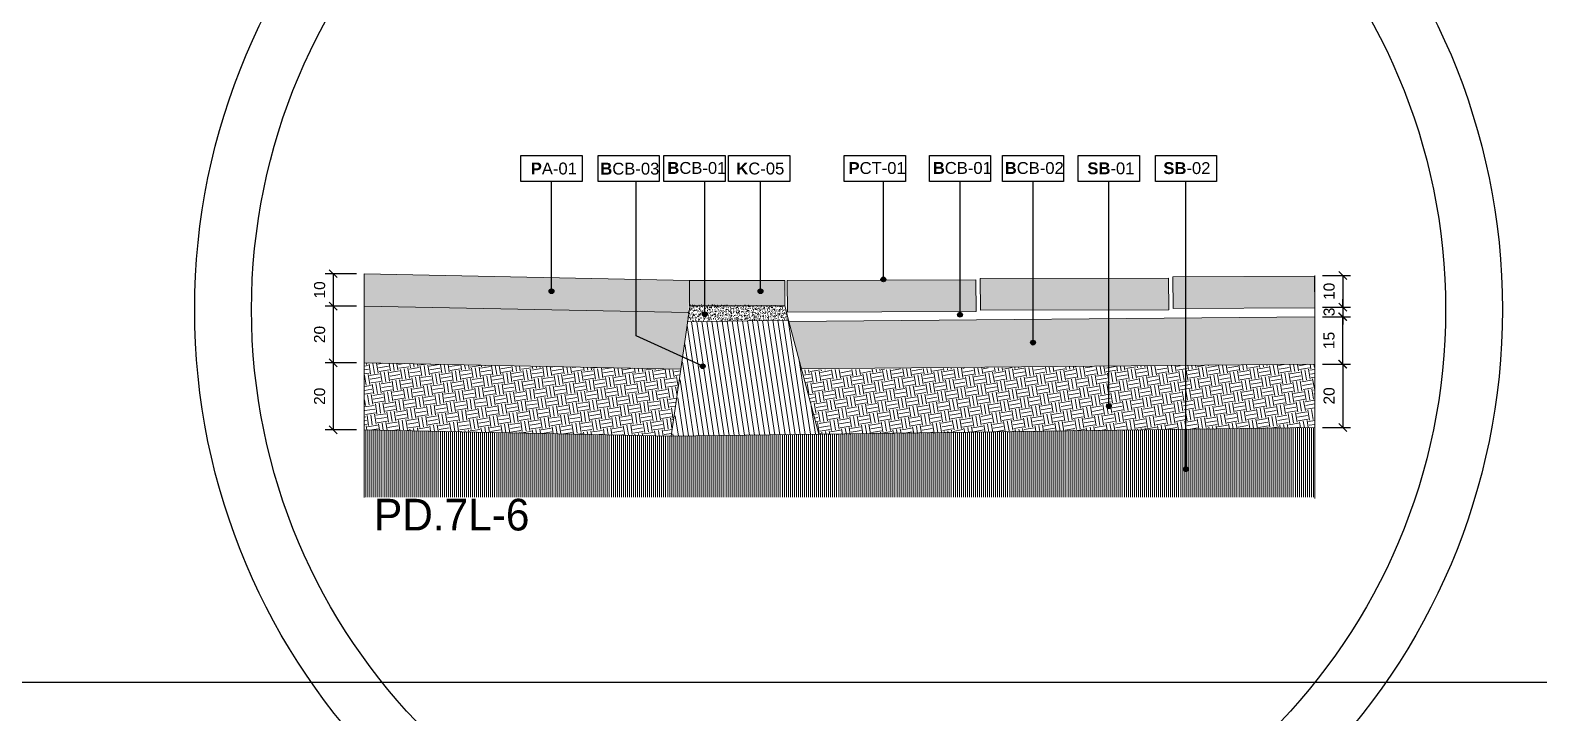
# Model space of a CAD drawing. Header units: metres. Extents: x -325 to 301, y -147 to 149.
# Drawn here: x 86.39 to 91.152, y 3.36 to 5.514 of the extents above; entities that cross this region are included whole.
import ezdxf

# ---------------------------------------------------------------- set-up
doc = ezdxf.new("R2010")
doc.units = ezdxf.units.M
doc.layers.get('Defpoints').update_dxf_attribs({"lineweight": 13})
doc.layers.add('-aux', color=50, linetype='Continuous', plot=False)
doc.layers.add('-AUX_MON', color=3, linetype='Continuous', plot=False)
doc.layers.add('0-TX-1_25', color=7, linetype='Continuous', true_color=0x3f4f7f)
doc.layers.add('03-TR-Paviment_07_Precast Concrete Blocks', color=7, linetype='Continuous', lineweight=5, true_color=0xe7ddd0)
doc.layers.add('3-TR tot_u', color=7, linetype='Continuous', lineweight=5, true_color=0x787878)
for name, color, linetype, lineweight in [('1-CM', 7, 'Continuous', 0), ('2-L-secció', 1, 'Continuous', 0), ('3-TR Formigó', 252, 'Continuous', 0), ('3-TR Seleccionat', 44, 'Continuous', 0), ('3-TR Tot-u', 37, 'Continuous', 0), ('3_TR_paviment gris', 252, 'Continuous', 5)]:
    doc.layers.add(name, color=color, linetype=linetype, lineweight=lineweight)
doc.layers.add('A-KEYPLAN_HATCH', color=7, linetype='Continuous')
doc.layers.add('A_TEXT_2', color=7, linetype='Continuous')
doc.styles.get("Standard").update_dxf_attribs({"font": 'arial.ttf'})
doc.styles.add('x-llegenda materials$0$ENGRAVERS', font='TT0586M.TTF')
doc.dimstyles.new('ISO-25', dxfattribs={"dimtxt": 0.1, "dimasz": 0.1, "dimexe": 0.1, "dimexo": 0.1, "dimgap": 0.1, "dimtad": 1, "dimdec": 0, "dimlfac": 100, "dimzin": 9, "dimtxsty": 'Standard', "dimblk": 'OBLIQUE', "dimcen": 0.1, "dimadec": 0, "dimazin": 0, "dimtfac": 1, "dimtdec": 0, "dimtmove": 0, "dimatfit": 3, "dimldrblk": 'OBLIQUE', "dimfxl": 1, "dimarcsym": 0})

# ---------------------------------------------------------------- blocks, each defined once
blk = doc.blocks.new('hatch keyplan 2')
at = {"layer": 'A-KEYPLAN_HATCH'}
blk.add_lwpolyline([(0, 0.00548), (0.01287, 0.00548), (0.01287, 0), (0, 0)], close=True, dxfattribs=at)
blk = doc.blocks.new('hatch keyplan')
at = {"layer": 'A-KEYPLAN_HATCH'}
blk.add_blockref('hatch keyplan 2', (1.43058, 0.85215), dxfattribs=at)
blk = doc.blocks.new('B-CB03')
at = {"layer": 'A-KEYPLAN_HATCH'}
blk.add_blockref('hatch keyplan', (-1.43058, -0.85215), dxfattribs=at)
at = {"layer": 'A_TEXT_2', "insert": (-0.0008, 0.00398), "char_height": 0.0025, "attachment_point": 1}
blk.add_mtext_dynamic_manual_height_columns('\\pi0.00128;{\\fArial|b1|i0|c0|p34;B}CB-03', width=0.0145619, gutter_width=0.015, heights=[0], dxfattribs=at)
blk = doc.blocks.new('K04')
at = {"layer": 'A-KEYPLAN_HATCH'}
blk.add_blockref('hatch keyplan', (-1.42958, -0.85215), dxfattribs=at)
at = {"layer": 'A_TEXT_2', "insert": (0.0002, 0.00402), "char_height": 0.0025, "attachment_point": 1}
blk.add_mtext_dynamic_manual_height_columns('\\pi0.00244;{\\fArial|b1|i0|c0|p34;K}C-05', width=0.0145619, gutter_width=0.015, heights=[0], dxfattribs=at)
blk = doc.blocks.new('B-CB01')
at = {"layer": 'A-KEYPLAN_HATCH'}
blk.add_blockref('hatch keyplan', (-1.43058, -0.85215), dxfattribs=at)
at = {"layer": 'A_TEXT_2', "insert": (-0.0008, 0.00411), "char_height": 0.0025, "attachment_point": 1}
blk.add_mtext_dynamic_manual_height_columns('\\pi0.00152;{\\fArial|b1|i0|c0|p34;B}CB-01', width=0.0145619, gutter_width=0.015, heights=[0], dxfattribs=at)
blk = doc.blocks.new('B-CB02')
at = {"layer": 'A-KEYPLAN_HATCH'}
blk.add_blockref('hatch keyplan', (-1.43058, -0.85215), dxfattribs=at)
at = {"layer": 'A_TEXT_2', "insert": (-0.0008, 0.00409), "char_height": 0.0025, "attachment_point": 1}
blk.add_mtext_dynamic_manual_height_columns('\\pi0.00129;{\\fArial|b1|i0|c0|p34;B}CB-02', width=0.0145619, gutter_width=0.015, heights=[0], dxfattribs=at)
blk = doc.blocks.new('SB-01')
at = {"layer": 'A-KEYPLAN_HATCH'}
blk.add_blockref('hatch keyplan', (-1.43058, -0.85215), dxfattribs=at)
at = {"layer": 'A_TEXT_2', "insert": (-0.0008, 0.00403), "char_height": 0.0025, "attachment_point": 1}
blk.add_mtext_dynamic_manual_height_columns('\\pi0.00271;{\\fArial|b1|i0|c0|p34;SB}-01', width=0.0145619, gutter_width=0.015, heights=[0], dxfattribs=at)
blk = doc.blocks.new('B-A01')
at = {"layer": 'A-KEYPLAN_HATCH'}
blk.add_blockref('hatch keyplan', (-1.43058, -0.85215), dxfattribs=at)
at = {"layer": 'A_TEXT_2', "insert": (-0.0008, 0.00399), "char_height": 0.0025, "attachment_point": 1}
blk.add_mtext_dynamic_manual_height_columns('\\pi0.00288;{\\fArial|b1|i0|c0|p34;P}A-01', width=0.0145619, gutter_width=0.015, heights=[0], dxfattribs=at)
blk = doc.blocks.new('SB-02')
at = {"layer": 'A-KEYPLAN_HATCH'}
blk.add_blockref('hatch keyplan', (-1.43058, -0.85215), dxfattribs=at)
at = {"layer": 'A_TEXT_2', "insert": (-0.0008, 0.00408), "char_height": 0.0025, "attachment_point": 1}
blk.add_mtext_dynamic_manual_height_columns('\\pi0.00249;{\\fArial|b1|i0|c0|p34;SB}-02', width=0.0145619, gutter_width=0.015, heights=[0], dxfattribs=at)
blk = doc.blocks.new('_Oblique')
at = {"color": 0, "lineweight": -2}
blk.add_line((-0.5, -0.5), (0.5, 0.5), dxfattribs=at)
blk = doc.blocks.new('*D1322')
at = {"layer": '0-TX-1_25', "color": 0, "lineweight": -2, "transparency": 16777216}
for p, q in [((90.47, 4.7396), (90.5584, 4.7396)), ((90.5334, 4.7396), (90.5334, 4.6398)), ((90.47, 4.6398), (90.5584, 4.6398))]:
    blk.add_line(p, q, dxfattribs=at)
at = {"layer": 'Defpoints', "color": 0, "transparency": 16777216}
for p in [(90.445, 4.7396, 0.0017), (90.445, 4.6398, 0.0017), (90.5334, 4.6398)]:
    blk.add_point(p, dxfattribs=at)
at = {"layer": '0-TX-1_25', "color": 0, "lineweight": -2, "transparency": 16777216, "xscale": 0.025, "yscale": 0.025, "zscale": 0.025}
for p, rotation in [((90.5334, 4.7396), 90), ((90.5334, 4.6398), 270)]:
    blk.add_blockref('_Oblique', p, dxfattribs=dict(at, rotation=rotation))
at = {"layer": '0-TX-1_25', "color": 0, "transparency": 16777216, "insert": (90.4905, 4.6897), "char_height": 0.035, "attachment_point": 5, "rotation": 90}
blk.add_mtext('10', dxfattribs=at)
blk = doc.blocks.new('*D1321')
at = {"layer": '0-TX-1_25', "color": 0, "lineweight": -2, "transparency": 16777216}
for p, q in [((90.47, 4.6398), (90.5584, 4.6398)), ((90.5334, 4.6398), (90.5334, 4.6648)), ((90.5334, 4.6398), (90.5334, 4.6098)), ((90.4703, 4.6098), (90.5584, 4.6098)), ((90.5334, 4.6098), (90.5334, 4.5848))]:
    blk.add_line(p, q, dxfattribs=at)
at = {"layer": 'Defpoints', "color": 0, "transparency": 16777216}
for p in [(90.445, 4.6398, 0.0017), (90.4453, 4.6098, 0.0017), (90.5334, 4.6098)]:
    blk.add_point(p, dxfattribs=at)
at = {"layer": '0-TX-1_25', "color": 0, "lineweight": -2, "transparency": 16777216, "xscale": 0.025, "yscale": 0.025, "zscale": 0.025}
for p, rotation in [((90.5334, 4.6398), 270), ((90.5334, 4.6098), 90)]:
    blk.add_blockref('_Oblique', p, dxfattribs=dict(at, rotation=rotation))
at = {"layer": '0-TX-1_25', "color": 0, "transparency": 16777216, "insert": (90.4905, 4.6248), "char_height": 0.035, "attachment_point": 5, "rotation": 90}
blk.add_mtext('3', dxfattribs=at)
blk = doc.blocks.new('*D1323')
at = {"layer": '0-TX-1_25', "color": 0, "lineweight": -2, "transparency": 16777216}
for p, q in [((22.8744, 4.6098), (22.7494, 4.6098)), ((22.7744, 4.6098), (22.7744, 3.6344)), ((22.7131, 3.6344), (22.7994, 3.6344))]:
    blk.add_line(p, q, dxfattribs=at)
at = {"layer": 'Defpoints', "color": 0, "transparency": 16777216}
for p in [(113.1665, 4.6098, 0.0017), (22.6881, 3.6344, 0.0017), (22.7744, 3.6344)]:
    blk.add_point(p, dxfattribs=at)
at = {"layer": '0-TX-1_25', "color": 0, "lineweight": -2, "transparency": 16777216, "xscale": 0.025, "yscale": 0.025, "zscale": 0.025}
for p, rotation in [((22.7744, 4.6098), 90), ((22.7744, 3.6344), 270)]:
    blk.add_blockref('_Oblique', p, dxfattribs=dict(at, rotation=rotation))
at = {"layer": '0-TX-1_25', "color": 0, "transparency": 16777216, "insert": (22.7315, 4.1221), "char_height": 0.035, "attachment_point": 5, "rotation": 90}
blk.add_mtext('98', dxfattribs=at)
blk = doc.blocks.new('*D1324')
at = {"layer": '0-TX-1_25', "color": 0, "lineweight": -2, "transparency": 16777216}
for p, q in [((90.4695, 4.4598), (90.5584, 4.4598)), ((90.5334, 4.4598), (90.5334, 4.26)), ((90.4699, 4.26), (90.5584, 4.26))]:
    blk.add_line(p, q, dxfattribs=at)
at = {"layer": 'Defpoints', "color": 0, "transparency": 16777216}
for p in [(90.4445, 4.4598, 0.0017), (90.4449, 4.26, 0.0017), (90.5334, 4.26)]:
    blk.add_point(p, dxfattribs=at)
at = {"layer": '0-TX-1_25', "color": 0, "lineweight": -2, "transparency": 16777216, "xscale": 0.025, "yscale": 0.025, "zscale": 0.025}
for p, rotation in [((90.5334, 4.4598), 90), ((90.5334, 4.26), 270)]:
    blk.add_blockref('_Oblique', p, dxfattribs=dict(at, rotation=rotation))
at = {"layer": '0-TX-1_25', "color": 0, "transparency": 16777216, "insert": (90.4905, 4.3599), "char_height": 0.035, "attachment_point": 5, "rotation": 90}
blk.add_mtext('20', dxfattribs=at)
blk = doc.blocks.new('POINT')
at = {"layer": '0-TX-1_25'}
h = blk.add_hatch(dxfattribs=at)
h.set_pattern_fill('ANGLE', color=256)
h.set_pattern_definition([(0, (-83.747, -12.726), (0, 6.985), [5.08, -1.905]), (90, (-83.747, -12.726), (-6.985, 4e-16), [5.08, -1.905])])
edge = h.paths.add_edge_path()
edge.add_arc((0, 0), 0.0075, 0, 360)
h = blk.add_hatch(color=256, dxfattribs=at)
h.dxf.hatch_style = 1
edge = h.paths.add_edge_path()
edge.add_arc((0, 0), 0.0075, 0, 360)
blk.add_circle((0, 0), 0.0075, dxfattribs=at)
blk = doc.blocks.new('*D1325')
at = {"layer": '0-TX-1_25', "color": 0, "lineweight": -2, "transparency": 16777216}
for p, q in [((90.469, 4.6098), (90.558, 4.6098)), ((90.533, 4.6098), (90.533, 4.4598)), ((90.4704, 4.4598), (90.558, 4.4598))]:
    blk.add_line(p, q, dxfattribs=at)
at = {"layer": 'Defpoints', "color": 0, "transparency": 16777216}
for p in [(90.444, 4.6098, 0.0017), (90.4454, 4.4598, 0.0017), (90.533, 4.4598)]:
    blk.add_point(p, dxfattribs=at)
at = {"layer": '0-TX-1_25', "color": 0, "lineweight": -2, "transparency": 16777216, "xscale": 0.025, "yscale": 0.025, "zscale": 0.025}
for p, rotation in [((90.533, 4.6098), 90), ((90.533, 4.4598), 270)]:
    blk.add_blockref('_Oblique', p, dxfattribs=dict(at, rotation=rotation))
at = {"layer": '0-TX-1_25', "color": 0, "transparency": 16777216, "insert": (90.4901, 4.5348), "char_height": 0.035, "attachment_point": 5, "rotation": 90}
blk.add_mtext('15', dxfattribs=at)
blk = doc.blocks.new('PCB01')
at = {"layer": 'A-KEYPLAN_HATCH'}
blk.add_lwpolyline([(0.001, 0.00548), (0.01387, 0.00548), (0.01387, 0), (0.001, 0)], close=True, dxfattribs=at)
at = {"layer": 'A_TEXT_2', "insert": (0.0002, 0.00409), "char_height": 0.0025, "attachment_point": 1}
blk.add_mtext_dynamic_manual_height_columns('\\pi0.00171;{\\fArial|b1|i0|c0|p34;P}CT-01', width=0.0145619, gutter_width=0.015, heights=[0], dxfattribs=at)
blk = doc.blocks.new('*D1345')
at = {"layer": '0-TX-1_25', "color": 0, "lineweight": -2, "transparency": 16777216}
for p, q in [((87.42, 4.7454), (87.3219, 4.7454)), ((87.3469, 4.7454), (87.3469, 4.6431)), ((87.42, 4.6431), (87.3219, 4.6431))]:
    blk.add_line(p, q, dxfattribs=at)
at = {"layer": 'Defpoints', "color": 0, "transparency": 16777216}
for p in [(87.445, 4.7454, 0.0035), (87.3469, 4.6431), (87.445, 4.6431, 0)]:
    blk.add_point(p, dxfattribs=at)
at = {"layer": '0-TX-1_25', "color": 0, "lineweight": -2, "transparency": 16777216, "xscale": 0.025, "yscale": 0.025, "zscale": 0.025}
for p, rotation in [((87.3469, 4.7454), 90), ((87.3469, 4.6431), 270)]:
    blk.add_blockref('_Oblique', p, dxfattribs=dict(at, rotation=rotation))
at = {"layer": '0-TX-1_25', "color": 0, "transparency": 16777216, "insert": (87.304, 4.6943), "char_height": 0.035, "attachment_point": 5, "rotation": 90}
blk.add_mtext('10', dxfattribs=at)
blk = doc.blocks.new('*D1346')
at = {"layer": '0-TX-1_25', "color": 0, "lineweight": -2, "transparency": 16777216}
for p, q in [((87.42, 4.6431), (87.3219, 4.6431)), ((87.3469, 4.6431), (87.3469, 4.4641)), ((87.42, 4.4641), (87.3219, 4.4641))]:
    blk.add_line(p, q, dxfattribs=at)
at = {"layer": 'Defpoints', "color": 0, "transparency": 16777216}
for p in [(87.445, 4.6431, 0), (87.3469, 4.4641), (87.445, 4.4641, 0)]:
    blk.add_point(p, dxfattribs=at)
at = {"layer": '0-TX-1_25', "color": 0, "lineweight": -2, "transparency": 16777216, "xscale": 0.025, "yscale": 0.025, "zscale": 0.025}
for p, rotation in [((87.3469, 4.6431), 90), ((87.3469, 4.4641), 270)]:
    blk.add_blockref('_Oblique', p, dxfattribs=dict(at, rotation=rotation))
at = {"layer": '0-TX-1_25', "color": 0, "transparency": 16777216, "insert": (87.304, 4.5536), "char_height": 0.035, "attachment_point": 5, "rotation": 90}
blk.add_mtext('20', dxfattribs=at)
blk = doc.blocks.new('*D1347')
at = {"layer": '0-TX-1_25', "color": 0, "lineweight": -2, "transparency": 16777216}
for p, q in [((87.42, 4.4641), (87.3219, 4.4641)), ((87.3469, 4.4641), (87.3469, 4.2529)), ((87.42, 4.2529), (87.3219, 4.2529))]:
    blk.add_line(p, q, dxfattribs=at)
at = {"layer": 'Defpoints', "color": 0, "transparency": 16777216}
for p in [(87.445, 4.4641, 0), (87.3469, 4.2529), (87.445, 4.2529, 0.0017)]:
    blk.add_point(p, dxfattribs=at)
at = {"layer": '0-TX-1_25', "color": 0, "lineweight": -2, "transparency": 16777216, "xscale": 0.025, "yscale": 0.025, "zscale": 0.025}
for p, rotation in [((87.3469, 4.4641), 90), ((87.3469, 4.2529), 270)]:
    blk.add_blockref('_Oblique', p, dxfattribs=dict(at, rotation=rotation))
at = {"layer": '0-TX-1_25', "color": 0, "transparency": 16777216, "insert": (87.304, 4.3585), "char_height": 0.035, "attachment_point": 5, "rotation": 90}
blk.add_mtext('20', dxfattribs=at)
blk = doc.blocks.new('*D1879')
at = {"layer": '0-TX-1_25', "color": 0, "lineweight": -2, "transparency": 16777216}
for p, q in [((87.5171, 51.8946), (87.5171, 52.0196)), ((87.7984, 51.9196), (87.7984, 52.0196)), ((87.5171, 51.9946), (87.7984, 51.9946))]:
    blk.add_line(p, q, dxfattribs=at)
at = {"layer": 'Defpoints', "color": 0, "transparency": 16777216}
for p in [(87.7984, 51.9946), (87.7984, 51.8946), (87.5171, 0.0315)]:
    blk.add_point(p, dxfattribs=at)
at = {"layer": '0-TX-1_25', "color": 0, "lineweight": -2, "transparency": 16777216, "xscale": 0.025, "yscale": 0.025, "zscale": 0.025, "rotation": 180}
blk.add_blockref('_Oblique', (87.5171, 51.9946), dxfattribs=at)
at = {"layer": '0-TX-1_25', "color": 0, "lineweight": -2, "transparency": 16777216, "xscale": 0.025, "yscale": 0.025, "zscale": 0.025}
blk.add_blockref('_Oblique', (87.7984, 51.9946), dxfattribs=at)
at = {"layer": '0-TX-1_25', "color": 0, "transparency": 16777216, "insert": (87.6578, 52.0374), "char_height": 0.035, "attachment_point": 5}
blk.add_mtext('28', dxfattribs=at)

msp = doc.modelspace()

# ---------------------------------------------------------------- hatches: boundary and pattern name
at = {"layer": '03-TR-Paviment_07_Precast Concrete Blocks'}
h = msp.add_hatch(color=256, dxfattribs=at)
h.dxf.hatch_style = 1
h.paths.add_polyline_path([(88.7801, 4.7243), (88.781, 4.6243), (89.3758, 4.6263), (89.3749, 4.7263)])
h = msp.add_hatch(color=256, dxfattribs=at)
h.dxf.hatch_style = 1
h.paths.add_polyline_path([(89.3886, 4.7299), (89.3896, 4.6299), (89.9843, 4.6318), (89.9834, 4.7318)])
h = msp.add_hatch(color=256, dxfattribs=at)
h.dxf.hatch_style = 1
h.paths.add_polyline_path([(89.9972, 4.7354), (89.9981, 4.6354), (90.4455, 4.6374), (90.4446, 4.7374)])
at = {"layer": '3-TR Formigó'}
h = msp.add_hatch(dxfattribs=at)
h.set_pattern_fill('ANSI31', color=256, scale=0.005, angle=-126.3922, style=0)
h.set_pattern_definition([(278.60779, (4.804682, -50.836456), (0.0156961847, 0.0023760076), [])])
h.paths.add_polyline_path([(88.4183, 4.2329), (88.879, 4.239), (88.7842, 4.5992), (88.4656, 4.5935)])
at = {"layer": '3-TR Seleccionat'}
h = msp.add_hatch(dxfattribs=at)
h.set_pattern_fill('ANSI31', color=256, scale=0.002, angle=45, style=0)
h.set_pattern_definition([(90, (87.297665, 11.136516), (-0.00635, -6e-11), [])])
h.paths.add_polyline_path([(87.445, 4.1852), (87.445, 4.2529), (88.4134, 4.2328), (90.4466, 4.26), (90.445, 4.0398), (87.4448, 4.0398)])
at = {"layer": '3-TR Tot-u'}
h = msp.add_hatch(dxfattribs=at)
h.set_pattern_fill('EARTH', color=256, scale=0.005, angle=279, style=0)
h.set_pattern_definition([(279, (4.596564, -16.700715), (0.036325899, -0.02639231), [0.03175, -0.03175]), (279, (4.608324, -16.698852), (0.036325899, -0.02639231), [0.03175, -0.03175]), (279, (4.620083, -16.69699), (0.036325899, -0.02639231), [0.03175, -0.03175]), (9, (4.624624, -16.70029), (0.02639231, 0.036325899), [0.03175, -0.03175]), (9, (4.626487, -16.71205), (0.02639231, 0.036325899), [0.03175, -0.03175]), (9, (4.62835, -16.723808), (0.02639231, 0.036325899), [0.03175, -0.03175])])
h.paths.add_polyline_path([(87.445, 4.4641), (87.4464, 4.2529), (88.4134, 4.2328), (88.4435, 4.4405), (88.3705, 4.4457)])
h = msp.add_hatch(dxfattribs=at)
h.set_pattern_fill('EARTH', color=256, scale=0.005, angle=-80.3021, style=0)
h.set_pattern_definition([(279.698, (88.888883, 4.245565), (0.0366447, -0.0259479), [0.03175, -0.03175]), (279.698, (88.90062, 4.24757), (0.0366447, -0.0259479), [0.03175, -0.03175]), (279.698, (88.912355, 4.249576), (0.0366447, -0.0259479), [0.03175, -0.03175]), (9.698, (88.916936, 4.246333), (0.0259479, 0.0366447), [0.03175, -0.03175]), (9.698, (88.918942, 4.234597), (0.0259479, 0.0366447), [0.03175, -0.03175]), (9.698, (88.920947, 4.22286), (0.0259479, 0.0366447), [0.03175, -0.03175])])
h.paths.add_polyline_path([(90.4449, 4.26), (90.4445, 4.4598), (88.826, 4.4415), (88.8802, 4.237)])
at = {"layer": '3-TR tot_u'}
h = msp.add_hatch(dxfattribs=at)
h.set_pattern_fill('AR-CONC', color=256, scale=0.0002, angle=88.1652)
h.set_pattern_definition([(138.16522, (4.626428, 0.395936), (0.004352801, 0.036316187), [0.00381, -0.04191]), (83.16522, (4.626428, 0.395936), (-0.03841746, -0.005821639), [0.003048, -0.033528117]), (188.616665, (4.62679, 0.398962), (-0.034064657, 0.030494548), [0.003238002, -0.035618049]), (134.34942, (4.616273, 0.39626), (0.010140008, 0.053918794), [0.005715, -0.062865]), (184.80078, (4.61712, 0.400755), (-0.047939638, 0.049040876), [0.004857005, -0.05342712]), (79.34937, (4.616273, 0.39626), (-0.04793964, 0.049040876), [0.004571993, -0.050291946]), (109.16522, (4.618975, 0.401257), (0.021413416, 0.029652477), [0.00381, -0.04191]), (54.16522, (4.618975, 0.401257), (-0.036422958, 0.013533515), [0.003048, -0.033528]), (159.616665, (4.62076, 0.40373), (-0.015009543, 0.043185993), [0.003238002, -0.035617988]), (125.66522, (4.626428, 0.395936), (-0.0168825598, 0.0011588517), [0, -0.0331216, 0, -0.034036, 0, -0.033655]), (95.66522, (4.626428, 0.395936), (-0.0195979633, 0.0139985867), [0, -0.0194056, 0, -0.0323596, 0, -0.012827]), (55.66522, (4.626065, 0.384613), (0.002013415, 0.0270675318), [0, -0.0127, 0, -0.039624, 0, -0.052578]), (45.66522, (4.625903, 0.379536), (-0.0041341466, 0.029773466), [0, -0.01651, 0, -0.0263144, 0, -0.037338])])
h.paths.add_polyline_path([(88.4682, 4.6232), (87.4456, 4.6431), (87.445, 4.4641), (88.4435, 4.4443)])
h = msp.add_hatch(dxfattribs=at)
h.set_pattern_fill('AR-CONC', color=256, scale=9e-05, angle=90.2664)
h.set_pattern_definition([(140.266414, (5.037615, -18.17395), (0.0013582613, 0.0164031132), [0.0017145, -0.0188595]), (85.266414, (5.037615, -18.17395), (-0.0171801815, -0.0032518273), [0.0013716, -0.0150876526]), (190.71786, (5.037728, -18.172583), (-0.0158219194, 0.0131512858), [0.0014571008, -0.016028122]), (136.450614, (5.033043, -18.173971), (0.003670327, 0.024414444), [0.00257175, -0.02828925]), (186.901972, (5.033348, -18.171937), (-0.0223674596, 0.021262598), [0.002185652, -0.024042205]), (81.450565, (5.033043, -18.17397), (-0.0223674596, 0.021262598), [0.002057397, -0.022631376]), (111.266414, (5.034175, -18.17168), (0.0091403206, 0.0136879438), [0.0017145, -0.0188595]), (56.266414, (5.034175, -18.17168), (-0.0166026007, 0.0054850432), [0.0013716, -0.0150876]), (161.71786, (5.034937, -18.170539), (-0.0074622802, 0.019172987), [0.0014571008, -0.0160280944]), (127.766414, (5.0376146, -18.17395), (-0.00761116375, 0.0002425866), [0, -0.01490472, 0, -0.0153162, 0, -0.01514475]), (97.766414, (5.0376146, -18.17395), (-0.009044117, 0.0059717809), [0, -0.00873252, 0, -0.01456182, 0, -0.00577215]), (57.766414, (5.037638, -18.1790476), (0.0004588393, 0.012205419), [0, -0.005715, 0, -0.0178308, 0, -0.0236601]), (47.766414, (5.037649, -18.181334), (-0.0023503487, 0.0133208417), [0, -0.0074295, 0, -0.01184148, 0, -0.0168021])])
h.paths.add_polyline_path([(88.7684, 4.5989), (88.7842, 4.5992), (88.772, 4.6444), (88.4735, 4.6483), (88.461, 4.5948)])
h = msp.add_hatch(dxfattribs=at)
h.set_pattern_fill('AR-CONC', color=256, scale=0.0002, angle=90.2664)
h.set_pattern_definition([(140.2664143104, (269989.77371, -738416.59899), (0.0030183585511, 0.0364513625844), [0.00381, -0.04191]), (85.2664143104, (269989.77371, -738416.59899), (-0.0381781810675, -0.0072262829332), [0.003048, -0.033528116834]), (190.7178590104, (269989.773962, -738416.59595), (-0.0351598209585, 0.0292250795622), [0.00323800176, -0.03561804892]), (136.4506143104, (269989.76355, -738416.599036), (0.0081562825582, 0.0542543196878), [0.005715, -0.062865]), (186.9019719204, (269989.76423, -738416.594515), (-0.049705465848, 0.047250217616), [0.004857004628, -0.053427121632]), (81.45056548, (269989.76355, -738416.599036), (-0.0497054658455, 0.0472502176188), [0.004571993414, -0.050291946384]), (111.2664143104, (269989.766067, -738416.593944), (0.0203118235131, 0.0304176527954), [0.00381, -0.04191]), (56.2664143104, (269989.766067, -738416.593944), (-0.0368946682902, 0.0121889849718), [0.003048, -0.033528]), (161.7178593104, (269989.76776, -738416.59141), (-0.016582844967, 0.0426066376987), [0.00323800176, -0.03561798752]), (127.7664143104, (269989.773711, -738416.598989), (-0.0169136972324, 0.00053908133522), [0, -0.0331216, 0, -0.034036, 0, -0.033655]), (97.7664143104, (269989.77371, -738416.598989), (-0.02009803784808, 0.0132706243038), [0, -0.0194056, 0, -0.0323596, 0, -0.012827]), (57.7664143104, (269989.773764, -738416.610317), (0.00101964285024, 0.02712315336895), [0, -0.0127, 0, -0.039624, 0, -0.052578]), (47.7664143104, (269989.773787, -738416.615397), (-0.0052229971542, 0.0296018704426), [0, -0.01651, 0, -0.0263144, 0, -0.037338])])
h.paths.add_polyline_path([(90.4445, 4.4598), (90.4441, 4.56), (90.4437, 4.6098), (88.7854, 4.5946), (88.8251, 4.445), (88.9967, 4.4466)])
at = {"layer": '3_TR_paviment gris'}
h = msp.add_hatch(dxfattribs=at)
h.set_pattern_fill('DOTS', color=256, scale=0.005, angle=357.5166, style=0)
h.set_pattern_definition([(357.516611, (4.4188405, -15.996204), (0.0043089525, 0.0077580804), [0, -0.0079375])])
h.paths.add_polyline_path([(88.472, 4.7244), (87.445, 4.7454), (87.4456, 4.6431), (88.4682, 4.6232)])
msp.add_hatch(color=256, dxfattribs=at).paths.add_polyline_path([(88.7698, 4.6445), (88.472, 4.6444), (88.4705, 4.7244), (88.7706, 4.7244)])

# ---------------------------------------------------------------- linework, layer by layer
at = {"layer": '-aux'}
msp.add_lwpolyline([(12.2345, 3.4567), (142.2345, 3.4567)], dxfattribs=at)
at = {"layer": '-AUX_MON'}
for radius in [2.0638, 1.8844]:
    msp.add_circle((88.9735, 4.6323, 0.0017), radius, dxfattribs=at)
at = {"layer": '0-TX-1_25', "elevation": 0.0017}
for points in [[(88.0359, 4.6902), (88.0359, 5.0362)], [(88.5131, 4.4535), (88.3029, 4.5492), (88.3029, 5.0362)], [(88.5199, 4.6174), (88.5199, 5.0362)], [(88.6956, 4.6902), (88.6956, 5.0362)], [(89.0834, 4.7272), (89.0834, 5.0362)], [(90.0384, 4.1287), (90.0384, 5.0361)]]:
    msp.add_lwpolyline(points, dxfattribs=at)
at = {"layer": '0-TX-1_25'}
for points in [[(89.3253, 4.6159), (89.3253, 5.0362)], [(89.5558, 4.5279), (89.5558, 5.0362)], [(89.7953, 4.3272), (89.7953, 5.0362)]]:
    msp.add_lwpolyline(points, dxfattribs=at)
at = {"layer": '1-CM'}
for p, q in [((88.472, 4.7244, 0), (87.445, 4.7454, 0)), ((88.7854, 4.5946, 0.0017), (90.444, 4.6098, 0.0017)), ((88.8251, 4.445, 0.0017), (90.4445, 4.4598, 0.0017)), ((90.4449, 4.26, 0.0017), (88.4134, 4.2328, 0.0017))]:
    msp.add_line(p, q, dxfattribs=at)
at = {"layer": '1-CM', "extrusion": (-4.11382e-09, 8.22762e-11, 1), "elevation": 0.0017}
msp.add_lwpolyline([(88.772, 4.6444), (88.472, 4.6444), (88.472, 4.7244), (88.772, 4.7244)], close=True, dxfattribs=at)
at = {"layer": '1-CM', "elevation": 0.0017}
for points in [[(89.3758, 4.6263), (88.781, 4.6243), (88.7801, 4.7243), (89.3749, 4.7262)], [(89.9843, 4.6319), (89.3896, 4.6299), (89.3886, 4.7299), (89.9834, 4.7318)], [(90.4455, 4.6374), (89.9981, 4.6354), (89.9972, 4.7354), (90.4446, 4.7373)]]:
    msp.add_lwpolyline(points, close=True, dxfattribs=at)
at = {"layer": '1-CM'}
for points, elevation in [([(88.4682, 4.6232), (87.445, 4.6431)], 0), ([(88.7842, 4.5992), (88.772, 4.6444)], 0.0017), ([(88.4656, 4.5933), (88.7842, 4.5992)], 0.0017), ([(87.445, 4.4641), (88.4435, 4.4443)], 0), ([(87.445, 4.2529), (88.4134, 4.2328)], 0.0017)]:
    msp.add_lwpolyline(points, dxfattribs=dict(at, elevation=elevation))
at = {"layer": '1-CM', "extrusion": (-4.11465e-09, -2.15679e-15, 1), "elevation": 0.0017}
for points in [[(88.4735, 4.6483), (88.4134, 4.2328)], [(88.8797, 4.239), (88.7842, 4.5992)]]:
    msp.add_lwpolyline(points, dxfattribs=at)
at = {"layer": '2-L-secció'}
for p, q in [((87.445, 4.7454, 0.0035), (87.445, 4.0394, 0.0017)), ((90.445, 4.7398, 0.0017), (90.445, 4.0362, 0.0017))]:
    msp.add_line(p, q, dxfattribs=at)

# ---------------------------------------------------------------- block references
at = {"color": 244, "true_color": 0x991b1e, "xscale": 14.99999999999007, "yscale": 14.99999999999007, "zscale": 14.99999999999007}
msp.add_blockref('B-A01', (87.9393, 5.0362, 0.0017), dxfattribs=at)
at = {"layer": '0-TX-1_25', "xscale": 15, "yscale": 15, "zscale": 15}
for name, p in [('B-CB03', (88.1828, 5.0359, 0.0017)), ('B-CB01', (88.3908, 5.0362, 0.0017)), ('K04', (88.5797, 5.0358, 0.0017)), ('PCB01', (88.9448, 5.0362, 0.0017)), ('B-CB01', (89.2287, 5.0362)), ('B-CB02', (89.4592, 5.0362)), ('SB-01', (89.6987, 5.0362)), ('SB-02', (89.9419, 5.0361, 0.0017))]:
    msp.add_blockref(name, p, dxfattribs=at)
at = {"layer": '0-TX-1_25'}
for p in [(89.0834, 4.7272, 0.0017), (88.0359, 4.6902, 0.0017), (88.6956, 4.6902, 0.0017), (88.5199, 4.6174, 0.0017), (89.3253, 4.6159), (89.5558, 4.5279), (88.5131, 4.4535, 0.0017), (89.7953, 4.3272), (90.0384, 4.1287, 0.0017)]:
    msp.add_blockref('POINT', p, dxfattribs=at)

# ---------------------------------------------------------------- texts
at = {"layer": '-aux', "insert": (87.4757, 4.0352, 0.0017), "char_height": 0.1, "width": 19.210099, "attachment_point": 1, "style": 'x-llegenda materials$0$ENGRAVERS'}
msp.add_mtext('PD.7L-6', dxfattribs=at)

# ---------------------------------------------------------------- dimensions: what is measured, and where the dimension line sits
at = {"layer": '0-TX-1_25'}
dim = msp.add_linear_dim(base=(87.7984, 51.9946), p1=(87.5171, 0.0315), p2=(87.7984, 51.8946), dimstyle='ISO-25', override={"dimtxt": 0.035, "dimasz": 0.025, "dimexe": 0.025, "dimexo": 0.025, "dimgap": 0.025, "dimblk1": 'Oblique', "dimblk2": 'Oblique', "dimsah": 1, "dimfxl": 0.1, "dimfxlon": 1, "dimarcsym": 1}, dxfattribs=at)
dim.commit()
dim.dimension.update_dxf_attribs({"geometry": '*D1879', "text_midpoint": (87.6578, 52.0374)})
for base, p1, p2, picture, middle in [((87.3469, 4.6431), (87.445, 4.7454, 0.0035), (87.445, 4.6431, 0), '*D1345', (87.304, 4.6943)), ((90.5334, 4.6398), (90.445, 4.7396, 0.0017), (90.445, 4.6398, 0.0017), '*D1322', (90.4905, 4.6897)), ((22.7744, 3.6344), (113.1665, 4.6098, 0.0017), (22.6881, 3.6344, 0.0017), '*D1323', (22.7315, 4.1221)), ((90.5334, 4.26), (90.4445, 4.4598, 0.0017), (90.4449, 4.26, 0.0017), '*D1324', (90.4905, 4.3599))]:
    dim = msp.add_linear_dim(base=base, p1=p1, p2=p2, angle=90, dimstyle='ISO-25', override={"dimtxt": 0.035, "dimasz": 0.025, "dimexe": 0.025, "dimexo": 0.025, "dimgap": 0.025, "dimblk1": 'Oblique', "dimblk2": 'Oblique', "dimsah": 1, "dimfxl": 0.1, "dimfxlon": 1, "dimarcsym": 1}, dxfattribs=at)
    dim.commit()
    dim.dimension.update_dxf_attribs({"geometry": picture, "text_midpoint": middle})
for base, p1, p2, text, picture, middle in [((87.3469, 4.4641), (87.445, 4.6431, 0), (87.445, 4.4641, 0), '20', '*D1346', (87.304, 4.5536)), ((90.533, 4.4598), (90.444, 4.6098, 0.0017), (90.4454, 4.4598, 0.0017), '15', '*D1325', (90.4901, 4.5348)), ((87.3469, 4.2529), (87.445, 4.4641, 0), (87.445, 4.2529, 0.0017), '20', '*D1347', (87.304, 4.3585))]:
    dim = msp.add_linear_dim(base=base, p1=p1, p2=p2, angle=90, text=text, dimstyle='ISO-25', override={"dimtxt": 0.035, "dimasz": 0.025, "dimexe": 0.025, "dimexo": 0.025, "dimgap": 0.025, "dimblk1": 'Oblique', "dimblk2": 'Oblique', "dimsah": 1, "dimfxl": 0.1, "dimfxlon": 1, "dimarcsym": 1}, dxfattribs=at)
    dim.commit()
    dim.dimension.update_dxf_attribs({"geometry": picture, "text_midpoint": middle})
dim = msp.add_linear_dim(base=(90.5334, 4.6098), p1=(90.445, 4.6398, 0.0017), p2=(90.4453, 4.6098, 0.0017), angle=90, dimstyle='ISO-25', override={"dimtxt": 0.035, "dimasz": 0.025, "dimexe": 0.025, "dimexo": 0.025, "dimgap": 0.025, "dimblk1": 'Oblique', "dimblk2": 'Oblique', "dimsah": 1, "dimfxl": 0.1, "dimfxlon": 1, "dimarcsym": 1}, dxfattribs=at)
dim.commit()
dim.dimension.update_dxf_attribs({"geometry": '*D1321', "text_midpoint": (90.5334, 4.6248), "dimtype": 160})

doc.saveas('drawing.dxf')
